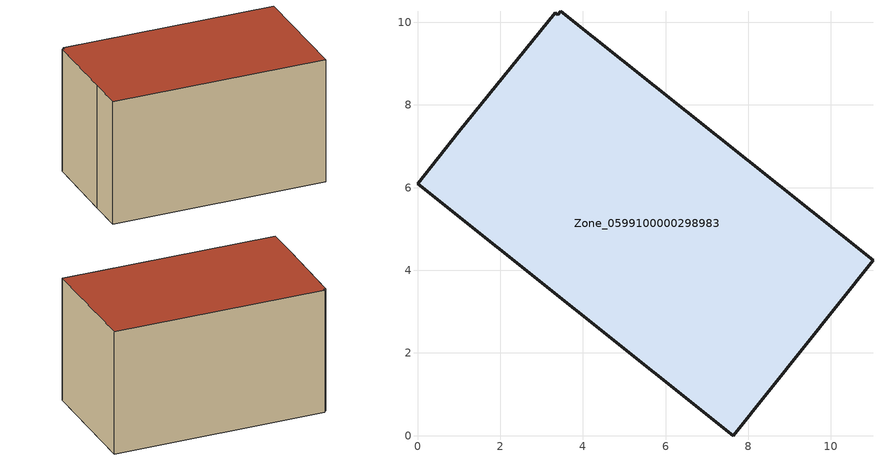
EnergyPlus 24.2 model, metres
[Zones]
Zone_0599100000298983
 floor ground (C_G): 3.47,10.27 11.02,4.24 7.64,0 0,6.09 1,7.35 3.33,10.23 3.4,10.18 z0.41
 wall outside (C_F): 0,6.09 7.64,0 11.02,4.24 3.47,10.27 3.4,10.18 3.33,10.23 1,7.35 0,6.09 z0.41:6.17
 roof outside (C_R): 11.02,4.24 3.47,10.27 3.4,10.18 3.33,10.23 1,7.35 0,6.09 7.64,0 z6.17
[BUILDING]
Pand.0599100000298983: North Axis=0; Terrain=City; Loads Convergence Tolerance Value=0.04; Temperature Convergence Tolerance Value=0.4; Solar Distribution=FullExterior; Maximum Number of Warmup Days=25; Minimum Number of Warmup Days=1
[Site:Location]
Rotterdam.The.Hague.AP_ZH_NLD Design_Conditions: Latitude=51.96; Longitude=4.45; Time Zone=1; Elevation=-4.5
[SITE:GROUNDTEMPERATURE:BUILDINGSURFACE]
18, 18, 18, 18, 18, 18, 18, 18, 18, 18, 18, 18
[MATERIAL] Thermal Absorptance=0.9; Solar Absorptance=0.7; Visible Absorptance=0.7
Name | Roughness | Thickness | Conductivity | Density | Specific Heat
G.TI.1975-1991 | MediumSmooth | 0.15 | 0.288461 | 540 | 1210
F.TI.1975-1991 | Rough | 0.3 | 0.230769 | 1920 | 840
R.TI.1975-1991 | MediumRough | 0.2 | 0.153846 | 1500 | 1000
[CONSTRUCTION]
C_G: G.TI.1975-1991
C_F: F.TI.1975-1991
C_R: R.TI.1975-1991
[ZONE]
Zone_0599100000298983: Type=1; Multiplier=1; Ceiling Height=Autocalculate; Volume=Autocalculate; Floor Area=autocalculate; Part of Total Floor Area=Yes
[ZONEINFILTRATION:DESIGNFLOWRATE]
Infil_Zone_0599100000298983: Zone or ZoneList or Space or SpaceList=Zone_0599100000298983; Schedule=AlwaysOn; Design Flow Rate Calculation Method=Flow/Area; Flow Rate per Floor Area=0.003; Constant Term Coefficient=1; Temperature Term Coefficient=0; Velocity Term Coefficient=0; Velocity Squared Term Coefficient=0
[HVACTEMPLATE:ZONE:IDEALLOADSAIRSYSTEM]
Zone_0599100000298983: Maximum Heating Supply Air Temperature=50; Minimum Cooling Supply Air Temperature=13; Maximum Heating Supply Air Humidity Ratio=0.0156; Minimum Cooling Supply Air Humidity Ratio=0.0077; Heating Limit=NoLimit; Cooling Limit=NoLimit; Dehumidification Control Type=ConstantSensibleHeatRatio; Cooling Sensible Heat Ratio=0.7; Dehumidification Setpoint=60; Humidification Control Type=None; Humidification Setpoint=30; Outdoor Air Method=None; Outdoor Air Flow Rate per Person=0.00944; Outdoor Air Flow Rate per Zone Floor Area=0; Outdoor Air Flow Rate per Zone=0; Demand Controlled Ventilation Type=None; Outdoor Air Economizer Type=NoEconomizer; Heat Recovery Type=None; Sensible Heat Recovery Effectiveness=0.7; Latent Heat Recovery Effectiveness=0.65
[ZONECONTROL:THERMOSTAT]
ThermostatControl_Zone_0599100000298983: Zone or ZoneList=Zone_0599100000298983; Control Type Schedule=DualSetpointControlType; Control 1=Thermostat_Zone_0599100000298983; Temperature Difference Between Cutout And Setpoint=0
[THERMOSTATSETPOINT:DUALSETPOINT]
Thermostat_Zone_0599100000298983: Heating Setpoint Temperature Schedule=HeatingSetpoint_Zone_0599100000298983; Cooling Setpoint Temperature Schedule=CoolingSetpoint_Zone_0599100000298983
[SCHEDULE:COMPACT]
HeatingSetpoint_Zone_0599100000298983: Through: 12/31, For: AllDays, Until: 24:00, 21
CoolingSetpoint_Zone_0599100000298983: Through: 12/31, For: AllDays, Until: 24:00, 24
DualSetpointControlType: Through: 12/31, For: AllDays, Until: 24:00, 4
AlwaysOn: Through: 12/31, For: AllDays, Until: 24:00, 1
